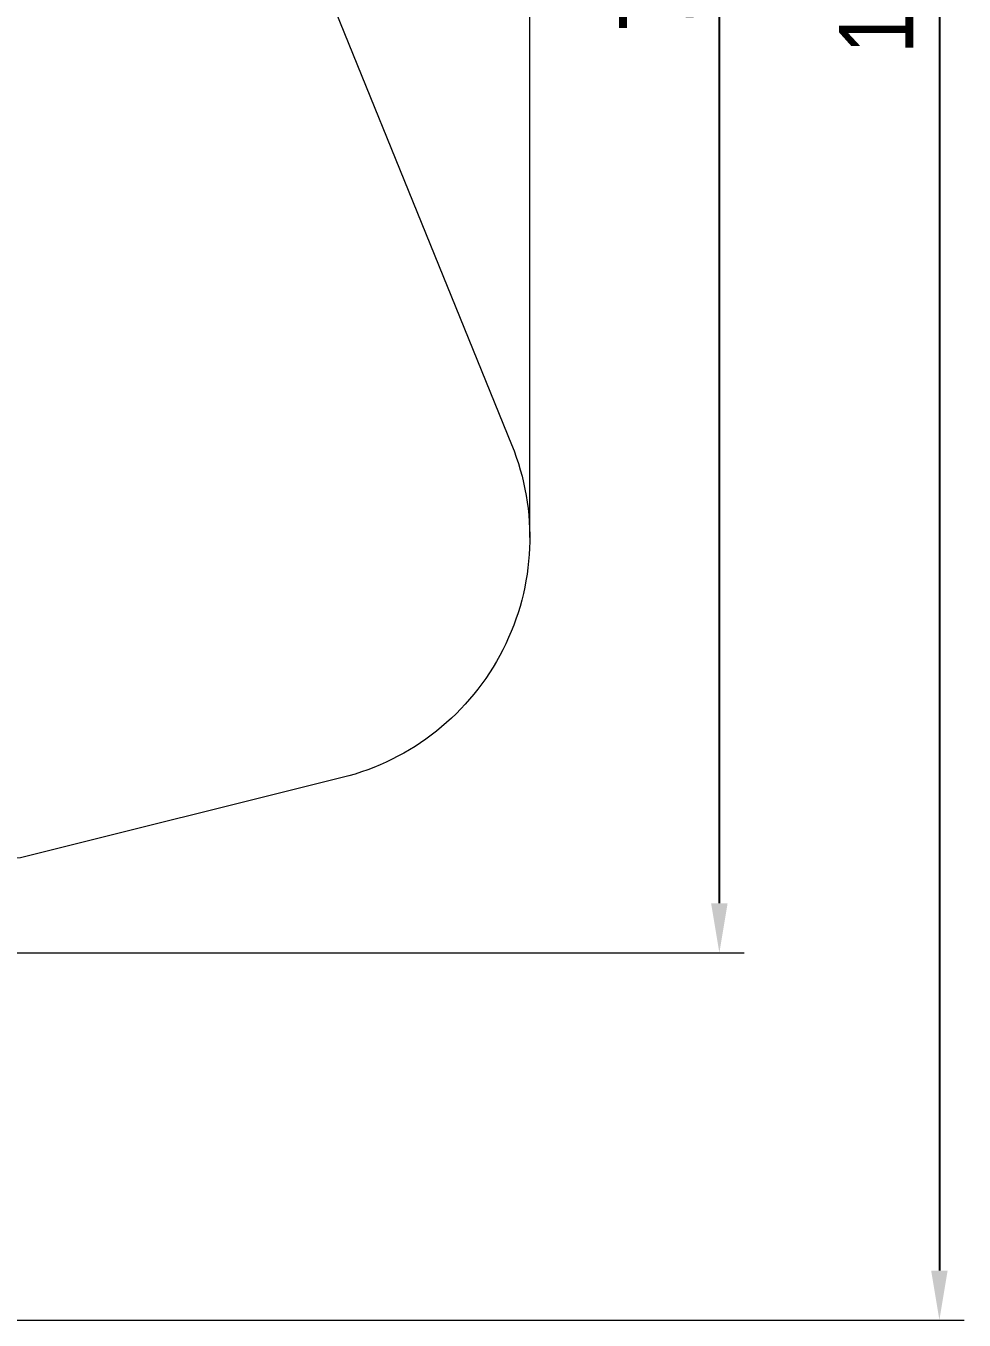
# Model space of a CAD drawing. Header units: millimetres. Extents: x -7447 to 8662, y -5576 to 6370.
# Drawn here: x 4868 to 8662, y -5576 to -344 of the extents above; entities that cross this region are included whole.
import ezdxf

# ---------------------------------------------------------------- set-up
doc = ezdxf.new("R2010")
doc.units = ezdxf.units.MM
doc.layers.add('DiKom', color=7, linetype='Continuous')
doc.layers.add('DIKOM_ЗОНА', color=80, linetype='Continuous')
doc.styles.add('style1', font='arial.ttf', dxfattribs={"width": 0.8})
doc.dimstyles.new('1-50', dxfattribs={"dimtxt": 300, "dimasz": 200, "dimexe": 100, "dimexo": 0, "dimgap": 100, "dimtad": 1, "dimdec": 0, "dimtxsty": 'style1', "dimcen": 0, "dimclrd": 7, "dimclre": 7, "dimadec": 1, "dimazin": 2, "dimtfac": 1, "dimtdec": 0, "dimtmove": 1, "dimatfit": 3, "dimfxl": 0, "dimlwd": 25, "dimlwe": 18, "dimarcsym": 0})

# ---------------------------------------------------------------- blocks, each defined once
blk = doc.blocks.new('*D11')
at = {"color": 7, "linetype": 'Continuous', "lineweight": 18, "transparency": 16777216}
for p, q in [((2045.4, 3512.3), (7772.1, 3512.3)), ((-1858.5, -4091.1), (7772.1, -4091.1))]:
    blk.add_line(p, q, dxfattribs=at)
at = {"color": 7, "linetype": 'Continuous', "lineweight": 25, "transparency": 16777216}
blk.add_line((7672.1, -3891.1), (7672.1, 3312.3), dxfattribs=at)
at = {"color": 7, "linetype": 'Continuous', "transparency": 16777216}
for points in [[(7638.8, 3312.3), (7705.4, 3312.3), (7672.1, 3512.3)], [(7638.8, -3891.1), (7705.4, -3891.1), (7672.1, -4091.1)]]:
    blk.add_solid(points, dxfattribs=at)
at = {"layer": 'Defpoints', "color": 0, "linetype": 'Continuous', "transparency": 16777216}
for p in [(2045.4, 3512.3), (7672.1, 3512.3), (-1858.5, -4091.1)]:
    blk.add_point(p, dxfattribs=at)
at = {"color": 0, "linetype": 'Continuous', "lineweight": 15, "transparency": 16777216, "insert": (7418.9, 3.2), "char_height": 300, "attachment_point": 5, "rotation": 90, "style": 'style1'}
blk.add_mtext('7600', dxfattribs=at)
blk = doc.blocks.new('*D12')
at = {"layer": 'Defpoints', "color": 0, "transparency": 16777216}
for p in [(-7446.9, 5919.7), (-7446.9, 736.9), (6905.5, -2412.7)]:
    blk.add_point(p, dxfattribs=at)
at = {"layer": 'DiKom', "color": 7, "lineweight": 18, "transparency": 16777216}
for p, q in [((-7446.9, 736.9), (-7446.9, 6019.7)), ((6905.5, -2412.7), (6905.5, 6019.7))]:
    blk.add_line(p, q, dxfattribs=at)
at = {"layer": 'DiKom', "color": 7, "lineweight": 25, "transparency": 16777216}
blk.add_line((6705.5, 5919.7), (-7246.9, 5919.7), dxfattribs=at)
at = {"layer": 'DiKom', "color": 7, "transparency": 16777216}
for points in [[(-7246.9, 5953.1), (-7246.9, 5886.4), (-7446.9, 5919.7)], [(6705.5, 5953.1), (6705.5, 5886.4), (6905.5, 5919.7)]]:
    blk.add_solid(points, dxfattribs=at)
at = {"layer": 'DiKom', "color": 0, "transparency": 16777216, "insert": (-918.3, 6173), "char_height": 300, "attachment_point": 5, "style": 'style1'}
blk.add_mtext('14300', dxfattribs=at)
blk = doc.blocks.new('*D13')
at = {"layer": 'Defpoints', "color": 0, "transparency": 16777216}
for p in [(2049.7, 5594.3), (-1141.9, -5576.4), (8561.7, -5576.4)]:
    blk.add_point(p, dxfattribs=at)
at = {"layer": 'DiKom', "color": 7, "lineweight": 18, "transparency": 16777216}
for p, q in [((2049.7, 5594.3), (8661.7, 5594.3)), ((-1141.9, -5576.4), (8661.7, -5576.4))]:
    blk.add_line(p, q, dxfattribs=at)
at = {"layer": 'DiKom', "color": 7, "lineweight": 25, "transparency": 16777216}
blk.add_line((8561.7, 5394.3), (8561.7, -5376.4), dxfattribs=at)
at = {"layer": 'DiKom', "color": 7, "transparency": 16777216}
for points in [[(8528.4, 5394.3), (8595, 5394.3), (8561.7, 5594.3)], [(8528.4, -5376.4), (8595, -5376.4), (8561.7, -5576.4)]]:
    blk.add_solid(points, dxfattribs=at)
at = {"layer": 'DiKom', "color": 0, "transparency": 16777216, "insert": (8308.5, 9), "char_height": 300, "attachment_point": 5, "rotation": 90, "style": 'style1'}
blk.add_mtext('11200', dxfattribs=at)

msp = doc.modelspace()

# ---------------------------------------------------------------- linework, layer by layer
at = {"layer": 'DIKOM_ЗОНА', "color": 3, "lineweight": 15}
msp.add_lwpolyline([(-4042.4, 4079.9), (46.4, 4079.9, 0.279007), (932.3, 4616), (1163.9, 5058.2, -0.41531), (2517, 5478.4), (3963.9, 4713.7, -0.415812), (4378.2, 3357.5), (3099.4, 969.5, 0.757702), (3515.8, 569.2), (4340.8, 1053.9, -0.45744), (5773.9, 568.1), (6832, -2036.3, -0.456328), (6147.4, -3383), (4847.1, -3707.1), (1722.9, -3974.8, -0.065738), (1461.4, -3962.8), (1318.7, -3937.3, 0.415267), (157.5, -4749, -0.364261), (-827.5, -5576.4)], format="xyb", dxfattribs=at)

# ---------------------------------------------------------------- dimensions: what is measured, and where the dimension line sits
at = {"color": 7, "linetype": 'Continuous', "lineweight": 15}
dim = msp.add_linear_dim(base=(7672.1, 3512.3), p1=(-1858.5, -4091.1), p2=(2045.4, 3512.3), angle=270, text='7600', dimstyle='1-50', dxfattribs=at)
dim.commit()
dim.dimension.update_dxf_attribs({"geometry": '*D11', "text_midpoint": (7672.1, 3.2), "dimtype": 160})
at = {"layer": 'DiKom'}
for base, p1, p2, angle, text, picture, middle in [((-7446.9, 5919.7), (6905.5, -2412.7), (-7446.9, 736.9), 180, '14300', '*D12', (-918.3, 5919.7)), ((8561.7, -5576.4), (2049.7, 5594.3), (-1141.9, -5576.4), 270, '11200', '*D13', (8561.7, 9))]:
    dim = msp.add_linear_dim(base=base, p1=p1, p2=p2, angle=angle, text=text, dimstyle='1-50', dxfattribs=at)
    dim.commit()
    dim.dimension.update_dxf_attribs({"geometry": picture, "text_midpoint": middle, "dimtype": 160})

doc.saveas('drawing.dxf')
